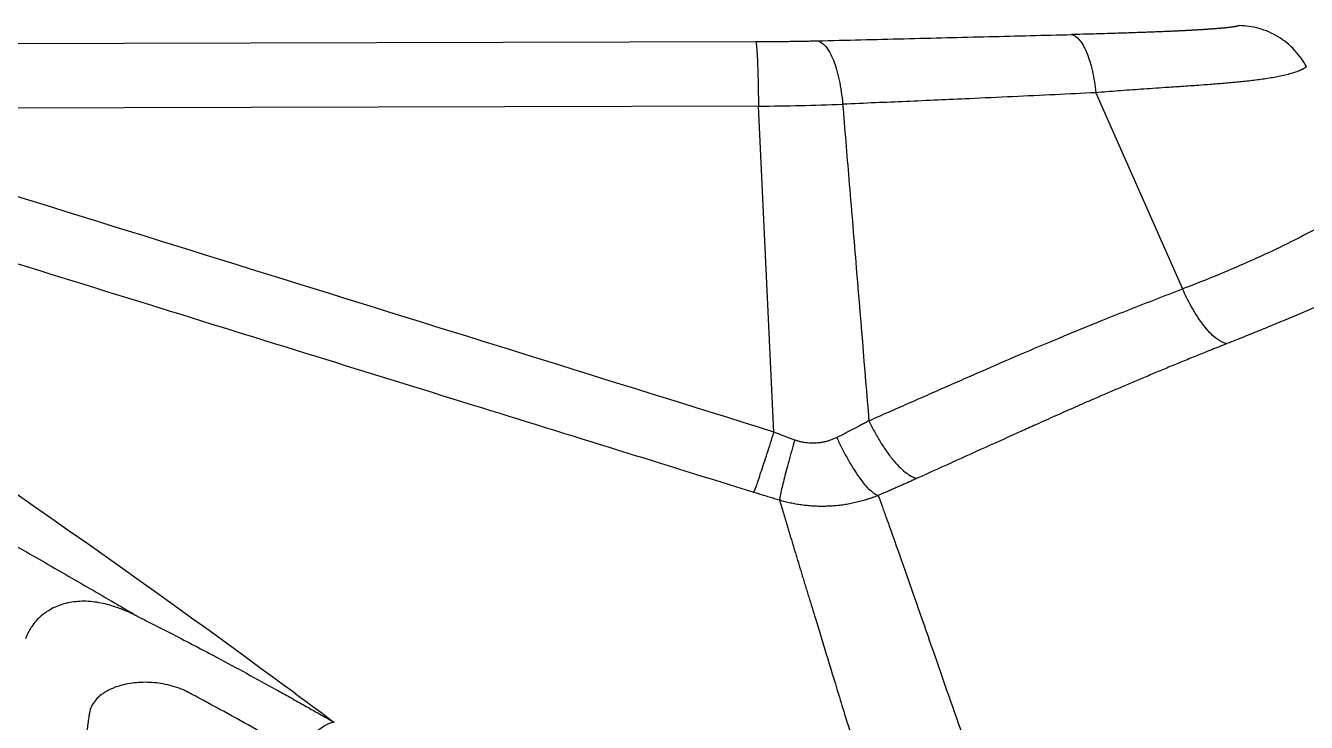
# Model space of a CAD drawing. Extents: x 525 to 613, y 487 to 635.
# Drawn here: x 552.55 to 560.78, y 579.9 to 584.38 of the extents above; entities that cross this region are included whole.
import ezdxf

# ---------------------------------------------------------------- set-up
doc = ezdxf.new("R2010")
doc.units = 0
doc.header["$MEASUREMENT"] = 0
doc.layers.add('1', color=4, linetype='Continuous')
doc.layers.add('STD TEST', color=3, linetype='Continuous')

# ---------------------------------------------------------------- blocks, each defined once
blk = doc.blocks.new('2023 VANGUARD')
at = {"layer": '1', "color": 3, "linetype": 'Continuous', "lineweight": 25}
for p, q in [((-17.9227, -8.4286), (-11.72, -8.4134)), ((-9.5345, -8.7422), (-8.9772, -10.0037)), ((-11.703, -8.8289), (-17.9227, -8.8441)), ((-11.6032, -10.9237), (-11.703, -8.8289))]:
    blk.add_line(p, q, dxfattribs=at)
for points, knots in [([(-8.6137, -8.3105), (-8.6145, -8.3108), (-8.6161, -8.3115), (-8.6191, -8.3124), (-8.6224, -8.3134), (-8.6261, -8.3143), (-8.6302, -8.3152), (-8.6346, -8.3161), (-8.6393, -8.317), (-8.6444, -8.3179), (-8.6498, -8.3188), (-8.6556, -8.3197), (-8.6617, -8.3206), (-8.6682, -8.3214), (-8.6749, -8.3223), (-8.6819, -8.3231), (-8.6892, -8.3239), (-8.6968, -8.3248), (-8.7046, -8.3256), (-8.7126, -8.3264), (-8.7208, -8.3272), (-8.7292, -8.3279), (-8.7378, -8.3287), (-8.7466, -8.3294), (-8.7555, -8.3302), (-8.7646, -8.3309), (-8.7739, -8.3316), (-8.7833, -8.3323), (-8.7928, -8.333), (-8.8025, -8.3337), (-8.8124, -8.3344), (-8.8223, -8.3351), (-8.8324, -8.3357), (-8.8426, -8.3364), (-8.8529, -8.337), (-8.8634, -8.3377), (-8.8739, -8.3383), (-8.8846, -8.339), (-8.8953, -8.3396), (-8.9061, -8.3402), (-8.9169, -8.3408), (-8.9279, -8.3414), (-8.9389, -8.342), (-8.9499, -8.3426), (-8.9611, -8.3431), (-8.9722, -8.3437), (-8.9835, -8.3442), (-8.9948, -8.3448), (-9.0062, -8.3453), (-9.0176, -8.3459), (-9.029, -8.3464), (-9.0406, -8.3469), (-9.0623, -8.3479), (-9.0947, -8.3493), (-9.1379, -8.3511), (-9.1818, -8.3528), (-9.2189, -8.3542), (-9.2637, -8.3558), (-9.3058, -8.3573), (-9.359, -8.359), (-9.4127, -8.3607), (-9.4779, -8.3626), (-9.5482, -8.3646), (-9.619, -8.3664), (-9.6665, -8.3676), (-9.6903, -8.3682)], [0, 0, 0, 0, 0.009941, 0.019832, 0.02968, 0.039496, 0.049288, 0.059064, 0.068831, 0.078596, 0.088366, 0.098148, 0.107948, 0.117771, 0.127623, 0.1375, 0.147393, 0.157291, 0.167184, 0.177061, 0.18691, 0.196731, 0.20654, 0.216342, 0.226138, 0.235932, 0.245726, 0.255523, 0.265323, 0.275129, 0.284943, 0.294765, 0.304597, 0.314439, 0.324294, 0.334157, 0.344023, 0.353886, 0.363739, 0.373579, 0.383401, 0.393212, 0.403014, 0.412807, 0.422593, 0.432373, 0.442146, 0.451915, 0.46168, 0.471441, 0.4812, 0.490956, 0.500711, 0.536245, 0.571787, 0.607354, 0.642962, 0.661236, 0.714308, 0.742475, 0.785807, 0.839385, 0.892928, 0.94646, 1, 1, 1, 1]), ([(-8.1816, -8.5741), (-8.2018, -8.5367), (-8.2274, -8.5007), (-8.2885, -8.4355), (-8.324, -8.4065), (-8.4014, -8.3593), (-8.4433, -8.3411), (-8.5285, -8.317), (-8.5718, -8.311), (-8.6137, -8.3105)], [0, 0, 0, 0, 0.25, 0.25, 0.5, 0.5, 0.75, 0.75, 1, 1, 1, 1]), ([(-11.3243, -8.4083), (-11.231, -8.406), (-11.0453, -8.4014), (-10.7682, -8.3946), (-10.4943, -8.3878), (-10.2236, -8.3812), (-9.9559, -8.3746), (-9.7785, -8.3703), (-9.6903, -8.3682)], [0, 0, 0, 0, 0.1716509, 0.3413077, 0.5089708, 0.6746403, 0.8383166, 1, 1, 1, 1]), ([(-9.6903, -8.3682), (-9.6743, -8.3714), (-9.6575, -8.3821), (-9.6328, -8.4107), (-9.6246, -8.4223), (-9.6089, -8.4494), (-9.6013, -8.4649), (-9.587, -8.4994), (-9.5802, -8.5183), (-9.5678, -8.5587), (-9.5622, -8.5802), (-9.547, -8.6471), (-9.5395, -8.6949), (-9.5345, -8.7422)], [0, 0, 0, 0, 0.25, 0.25, 0.375, 0.375, 0.5, 0.5, 0.625, 0.625, 0.75, 0.75, 1, 1, 1, 1]), ([(-11.72, -8.4134), (-11.7127, -8.4134), (-11.6982, -8.4133), (-11.6764, -8.4133), (-11.6544, -8.4131), (-11.6323, -8.413), (-11.61, -8.4128), (-11.5876, -8.4126), (-11.565, -8.4124), (-11.5423, -8.4121), (-11.513, -8.4118), (-11.4778, -8.4113), (-11.4372, -8.4107), (-11.3982, -8.41), (-11.3606, -8.4092), (-11.3363, -8.4086), (-11.3244, -8.4083)], [0, 0, 0, 0, 0.053775, 0.10796, 0.16257, 0.217622, 0.273129, 0.329107, 0.385568, 0.442528, 0.499998, 0.606196, 0.709196, 0.809091, 0.905988, 1, 1, 1, 1]), ([(-11.72, -8.4134), (-11.7191, -8.4152), (-11.7181, -8.419), (-11.7163, -8.4313), (-11.7153, -8.4397), (-11.7135, -8.4612), (-11.7125, -8.4743), (-11.7108, -8.5049), (-11.7099, -8.5224), (-11.7083, -8.5612), (-11.7076, -8.5824), (-11.7063, -8.6276), (-11.7057, -8.6516), (-11.7046, -8.701), (-11.7042, -8.7265), (-11.7034, -8.7777), (-11.7032, -8.8035), (-11.703, -8.8289)], [0, 0, 0, 0, 0.125, 0.125, 0.25, 0.25, 0.375, 0.375, 0.5, 0.5, 0.625, 0.625, 0.75, 0.75, 0.875, 0.875, 1, 1, 1, 1]), ([(-11.3244, -8.4083), (-11.3059, -8.4119), (-11.2874, -8.4247), (-11.2524, -8.4672), (-11.236, -8.4969), (-11.2068, -8.57), (-11.1941, -8.6134), (-11.1738, -8.7093), (-11.1663, -8.7618), (-11.1617, -8.8159)], [0, 0, 0, 0, 0.25, 0.25, 0.5, 0.5, 0.75, 0.75, 1, 1, 1, 1]), ([(-20.808, -8.4952), (-20.44, -8.7039), (-19.5208, -9.2748), (-17.3241, -10.7249), (-16.0876, -11.5707), (-14.8977, -12.4436)], [0.0268747, 0.0268747, 0.0268747, 0.0268747, 0.5, 0.5, 0.9293011, 0.9293011, 0.9293011, 0.9293011]), ([(-22.1027, -8.5677), (-22.0993, -8.5698), (-22.0924, -8.5739), (-22.0784, -8.5824), (-22.0534, -8.5974), (-22.0008, -8.6287), (-21.8859, -8.6955), (-21.6939, -8.8029), (-21.4204, -8.9501), (-21.1066, -9.1158), (-20.7558, -9.3003), (-20.2425, -9.5714), (-19.6665, -9.8795), (-19.0357, -10.2226), (-18.5363, -10.497), (-18.0113, -10.7881), (-17.4612, -11.0959), (-16.9832, -11.3658), (-16.5896, -11.59), (-16.2884, -11.7628), (-16.0318, -11.9111), (-15.862, -12.01), (-15.7909, -12.0515), (-15.7725, -12.0623), (-15.7673, -12.0653)], [0, 0, 0, 0, 0.0039062, 0.0078125, 0.015625, 0.03125, 0.0625, 0.125, 0.1875, 0.25, 0.3125, 0.375, 0.5, 0.5625, 0.625, 0.6875, 0.75, 0.8125, 0.84375, 0.875, 0.90625, 0.921875, 0.9257812, 0.927323, 0.927323, 0.927323, 0.927323]), ([(-8.1816, -8.5741), (-8.1825, -8.5749), (-8.1843, -8.5766), (-8.1873, -8.5791), (-8.1904, -8.5815), (-8.1937, -8.5837), (-8.1969, -8.5857), (-8.2001, -8.5876), (-8.2031, -8.5894), (-8.2061, -8.5909), (-8.2088, -8.5924), (-8.2113, -8.5936), (-8.2136, -8.5947), (-8.2156, -8.5956), (-8.2172, -8.5964), (-8.2276, -8.6012), (-8.2471, -8.6088), (-8.2812, -8.6196), (-8.3169, -8.6289), (-8.3568, -8.6377), (-8.3983, -8.6455), (-8.4545, -8.6546), (-8.5277, -8.6643), (-8.618, -8.6739), (-8.7089, -8.6821), (-8.794, -8.6889), (-8.8852, -8.6957), (-8.9812, -8.7024), (-9.0796, -8.7089), (-9.1663, -8.7147), (-9.2424, -8.7199), (-9.3171, -8.7252), (-9.3906, -8.7307), (-9.4629, -8.7362), (-9.5108, -8.7402), (-9.5345, -8.7422)], [0, 0, 0, 0, 0.010366, 0.020116, 0.029249, 0.037765, 0.045661, 0.052937, 0.059592, 0.065627, 0.07104, 0.075833, 0.080004, 0.083555, 0.086484, 0.088793, 0.137779, 0.173574, 0.214644, 0.252215, 0.287688, 0.323525, 0.389893, 0.452819, 0.512882, 0.570851, 0.61578, 0.682787, 0.745345, 0.790846, 0.8346, 0.877407, 0.919253, 0.960122, 1, 1, 1, 1]), ([(-9.5345, -8.7422), (-9.622, -8.7464), (-9.7999, -8.755), (-10.0711, -8.7679), (-10.3224, -8.7795), (-10.5513, -8.7898), (-10.7523, -8.7986), (-10.956, -8.8073), (-11.0915, -8.813), (-11.1617, -8.8159)], [0, 0, 0, 0, 0.161168, 0.327781, 0.499895, 0.624295, 0.749902, 0.870489, 1, 1, 1, 1]), ([(-11.703, -8.8289), (-11.6093, -8.8276), (-11.5196, -8.8264), (-11.3456, -8.8226), (-11.2562, -8.8198), (-11.1618, -8.8159)], [0, 0, 0, 0, 0.5, 0.5, 1, 1, 1, 1]), ([(-11.1617, -8.8159), (-11.1484, -8.9767), (-11.1202, -9.3159), (-11.064, -9.9944), (-11.0211, -10.5122), (-10.9931, -10.8515)], [0, 0, 0, 0, 0.236987, 0.499987, 1, 1, 1, 1]), ([(-7.734, -9.364), (-7.7576, -9.3913), (-7.8053, -9.4277), (-7.8944, -9.4861), (-7.9138, -9.4985), (-7.9548, -9.5238), (-7.9766, -9.5369), (-8.0454, -9.5773), (-8.0959, -9.6055), (-8.2057, -9.6639), (-8.2649, -9.6941), (-8.3915, -9.7558), (-8.4589, -9.7873), (-8.6685, -9.8813), (-8.8183, -9.9434), (-8.9772, -10.0037)], [0, 0, 0, 0, 0.25, 0.25, 0.3125, 0.3125, 0.375, 0.375, 0.5, 0.5, 0.625, 0.625, 0.75, 0.75, 1, 1, 1, 1]), ([(-11.7321, -11.3124), (-12.0218, -11.2224), (-12.6243, -11.0352), (-13.5619, -10.744), (-14.5661, -10.4322), (-15.6337, -10.1009), (-16.7596, -9.7514), (-17.5292, -9.5126), (-17.9227, -9.3905)], [0, 0, 0, 0, 0.140424, 0.291977, 0.454365, 0.627069, 0.809308, 1, 1, 1, 1]), ([(-7.18, -9.6104), (-7.1813, -9.6122), (-7.184, -9.6157), (-7.1886, -9.6212), (-7.1935, -9.6267), (-7.1988, -9.6324), (-7.2046, -9.6382), (-7.2107, -9.6441), (-7.2173, -9.65), (-7.2243, -9.6561), (-7.2316, -9.6624), (-7.2394, -9.6687), (-7.2476, -9.6751), (-7.2562, -9.6817), (-7.2652, -9.6883), (-7.2746, -9.6951), (-7.2845, -9.702), (-7.2947, -9.709), (-7.3053, -9.7161), (-7.3164, -9.7233), (-7.3278, -9.7306), (-7.3397, -9.7381), (-7.3519, -9.7456), (-7.3828, -9.7644), (-7.4367, -9.7954), (-7.5193, -9.8398), (-7.6103, -9.8861), (-7.7078, -9.9337), (-7.8126, -9.9829), (-7.9234, -10.0333), (-8.0403, -10.0851), (-8.1382, -10.1274), (-8.2138, -10.1597), (-8.2649, -10.1813), (-8.3165, -10.2029), (-8.3686, -10.2246), (-8.4212, -10.2463), (-8.4744, -10.2681), (-8.528, -10.2899), (-8.5822, -10.3118), (-8.6368, -10.3337), (-8.6737, -10.3483), (-8.6921, -10.3556)], [0, 0, 0, 0, 0.011158, 0.022318, 0.033483, 0.044656, 0.055838, 0.067033, 0.078243, 0.08947, 0.100717, 0.111986, 0.12328, 0.1346, 0.14595, 0.157332, 0.168748, 0.180201, 0.191692, 0.203224, 0.2148, 0.22642, 0.238089, 0.249808, 0.312105, 0.375643, 0.437308, 0.499964, 0.562011, 0.624659, 0.687207, 0.750195, 0.775513, 0.800724, 0.825841, 0.850874, 0.875837, 0.90074, 0.925596, 0.950417, 0.975214, 1, 1, 1, 1]), ([(-10.9931, -10.8515), (-10.9513, -10.833), (-10.8678, -10.7961), (-10.7425, -10.7409), (-10.6174, -10.6858), (-10.4922, -10.6308), (-10.3671, -10.5757), (-10.2, -10.5025), (-9.9909, -10.4119), (-9.7808, -10.3234), (-9.6124, -10.254), (-9.472, -10.197), (-9.3173, -10.1353), (-9.1478, -10.0689), (-9.0342, -10.0255), (-8.9772, -10.0037)], [0, 0, 0, 0, 0.062613, 0.125152, 0.187615, 0.250001, 0.312505, 0.375007, 0.499999, 0.624991, 0.687533, 0.749992, 0.832852, 0.916195, 1, 1, 1, 1]), ([(-8.6921, -10.3557), (-8.7107, -10.353), (-8.7324, -10.3433), (-8.7683, -10.3166), (-8.7808, -10.3058), (-8.8064, -10.2803), (-8.8195, -10.2657), (-8.8458, -10.2332), (-8.859, -10.2154), (-8.8849, -10.1772), (-8.8977, -10.1569), (-8.9346, -10.0937), (-8.9574, -10.0484), (-8.9772, -10.0037)], [0, 0, 0, 0, 0.25, 0.25, 0.375, 0.375, 0.5, 0.5, 0.625, 0.625, 0.75, 0.75, 1, 1, 1, 1]), ([(-8.6921, -10.3556), (-8.7248, -10.3686), (-8.7894, -10.3943), (-8.8847, -10.4328), (-8.9773, -10.4705), (-9.067, -10.5074), (-9.1539, -10.5435), (-9.238, -10.5788), (-9.3194, -10.6132), (-9.3979, -10.6468), (-9.4737, -10.6794), (-9.5467, -10.7111), (-9.617, -10.7418), (-9.6834, -10.7711), (-9.7469, -10.7992), (-9.8084, -10.8267), (-9.8701, -10.8543), (-9.9433, -10.8872), (-10.0474, -10.934), (-10.214, -11.0092), (-10.4321, -11.1079), (-10.5987, -11.1834), (-10.682, -11.2211)], [0, 0, 0, 0, 0.048841, 0.096336, 0.142484, 0.187284, 0.230735, 0.272838, 0.313592, 0.352996, 0.391049, 0.427752, 0.463104, 0.497104, 0.528134, 0.559163, 0.590283, 0.621678, 0.669905, 0.747784, 0.87387, 1, 1, 1, 1]), ([(-10.9931, -10.8515), (-10.9976, -10.8537), (-11.0013, -10.8561), (-11.0094, -10.8606), (-11.0135, -10.8628), (-11.0259, -10.8696), (-11.0341, -10.8741), (-11.0592, -10.8876), (-11.0762, -10.8966), (-11.1278, -10.9235), (-11.1632, -10.9415), (-11.1993, -10.9594)], [0, 0, 0, 0, 0.0625, 0.0625, 0.125, 0.125, 0.25, 0.25, 0.5, 0.5, 1, 1, 1, 1]), ([(-10.9931, -10.8515), (-10.9822, -10.8745), (-10.9704, -10.8978), (-10.9455, -10.944), (-10.9324, -10.9668), (-10.9051, -11.0111), (-10.8909, -11.0325), (-10.8622, -11.0728), (-10.8476, -11.0917), (-10.8187, -11.1261), (-10.8043, -11.1416), (-10.7764, -11.1686), (-10.7628, -11.1801), (-10.7371, -11.1988), (-10.7248, -11.2061), (-10.7021, -11.2165), (-10.6916, -11.2197), (-10.682, -11.221)], [0, 0, 0, 0, 0.125, 0.125, 0.25, 0.25, 0.375, 0.375, 0.5, 0.5, 0.625, 0.625, 0.75, 0.75, 0.875, 0.875, 1, 1, 1, 1]), ([(-11.7321, -11.3124), (-11.729, -11.3055), (-11.7237, -11.2914), (-11.7122, -11.2586), (-11.7078, -11.2458), (-11.6979, -11.2166), (-11.6924, -11.2002), (-11.6806, -11.1644), (-11.6742, -11.1451), (-11.6609, -11.1041), (-11.6539, -11.0826), (-11.6325, -11.0161), (-11.6176, -10.9694), (-11.6032, -10.9237)], [0, 0, 0, 0, 0.25, 0.25, 0.375, 0.375, 0.5, 0.5, 0.625, 0.625, 0.75, 0.75, 1, 1, 1, 1]), ([(-11.4696, -10.9754), (-11.4827, -11.0205), (-11.4958, -11.0666), (-11.5199, -11.1539), (-11.5308, -11.1951), (-11.5486, -11.2661), (-11.5555, -11.2958), (-11.5646, -11.3402), (-11.5668, -11.355), (-11.5669, -11.3628)], [0, 0, 0, 0, 0.25, 0.25, 0.5, 0.5, 0.75, 0.75, 1, 1, 1, 1]), ([(-11.1993, -10.9594), (-11.2027, -10.961), (-11.2093, -10.9643), (-11.2196, -10.9687), (-11.23, -10.9729), (-11.2405, -10.9767), (-11.2512, -10.9802), (-11.2619, -10.9833), (-11.2728, -10.9862), (-11.2837, -10.9886), (-11.2947, -10.9908), (-11.3123, -10.9936), (-11.3436, -10.9967), (-11.3786, -10.9958), (-11.4096, -10.9916), (-11.43, -10.9875), (-11.45, -10.9822), (-11.463, -10.9777), (-11.4696, -10.9754)], [0, 0, 0, 0, 0.0407235, 0.0814773, 0.1222437, 0.1630041, 0.2037395, 0.2444308, 0.2850585, 0.3256036, 0.3660476, 0.4063725, 0.518737, 0.7049137, 0.7793338, 0.8531642, 0.926615, 1, 1, 1, 1]), ([(-11.1992, -10.9594), (-11.1889, -10.982), (-11.178, -11.0049), (-11.1551, -11.0503), (-11.1432, -11.0728), (-11.1188, -11.1164), (-11.1063, -11.1376), (-11.0813, -11.1776), (-11.0688, -11.1964), (-11.0441, -11.2309), (-11.032, -11.2465), (-11.0088, -11.2741), (-10.9976, -11.286), (-10.9767, -11.3058), (-10.9668, -11.3137), (-10.9488, -11.3257), (-10.9405, -11.3297), (-10.9331, -11.3319)], [0, 0, 0, 0, 0.125, 0.125, 0.25, 0.25, 0.375, 0.375, 0.5, 0.5, 0.625, 0.625, 0.75, 0.75, 0.875, 0.875, 1, 1, 1, 1]), ([(-10.682, -11.2211), (-10.6907, -11.225), (-10.7082, -11.2329), (-10.7347, -11.2448), (-10.7617, -11.2569), (-10.7892, -11.2691), (-10.8171, -11.2814), (-10.8455, -11.2938), (-10.8743, -11.3064), (-10.9035, -11.3191), (-10.9232, -11.3276), (-10.9331, -11.3319)], [0, 0, 0, 0, 0.1056733, 0.2126781, 0.321027, 0.4307321, 0.5418054, 0.654258, 0.768101, 0.8833449, 1, 1, 1, 1]), ([(-11.5669, -11.3628), (-11.5783, -11.3594), (-11.6008, -11.3526), (-11.6343, -11.3424), (-11.6673, -11.3324), (-11.6999, -11.3224), (-11.7214, -11.3157), (-11.7321, -11.3124)], [0, 0, 0, 0, 0.205807, 0.408685, 0.608659, 0.805754, 1, 1, 1, 1]), ([(-10.9331, -11.3319), (-10.9392, -11.3343), (-10.9513, -11.3391), (-10.9695, -11.3458), (-10.9878, -11.3521), (-11.0062, -11.3581), (-11.0246, -11.3636), (-11.0431, -11.3688), (-11.0616, -11.3736), (-11.0802, -11.378), (-11.0987, -11.3821), (-11.1172, -11.3857), (-11.1357, -11.389), (-11.1542, -11.3919), (-11.1727, -11.3944), (-11.1911, -11.3966), (-11.2094, -11.3984), (-11.2277, -11.3999), (-11.2518, -11.4013), (-11.282, -11.4023), (-11.3181, -11.4021), (-11.3542, -11.4005), (-11.3903, -11.3976), (-11.4262, -11.3933), (-11.4619, -11.3877), (-11.4973, -11.3807), (-11.5323, -11.3726), (-11.5554, -11.366), (-11.5669, -11.3628)], [0, 0, 0, 0, 0.0302034, 0.0603236, 0.0903546, 0.1202901, 0.1501243, 0.179851, 0.2094646, 0.2389592, 0.2683292, 0.2975691, 0.3266736, 0.3556375, 0.3844556, 0.4131229, 0.4416348, 0.4699865, 0.4981736, 0.5539831, 0.6098578, 0.6657644, 0.7216692, 0.7775388, 0.8333396, 0.8890384, 0.9446026, 1, 1, 1, 1]), ([(-10.9332, -11.3319), (-10.9299, -11.341), (-10.923, -11.3599), (-10.9121, -11.3898), (-10.9002, -11.4226), (-10.8874, -11.4582), (-10.8708, -11.5043), (-10.8506, -11.5606), (-10.8143, -11.663), (-10.7679, -11.7945), (-10.707, -11.9686), (-10.6466, -12.1421), (-10.5584, -12.3961), (-10.464, -12.6678), (-10.3617, -12.9598), (-10.2808, -13.1893), (-10.1964, -13.4256), (-10.1165, -13.6465), (-10.0437, -13.8448), (-9.9791, -14.0186), (-9.9279, -14.1537), (-9.8887, -14.2575), (-9.8619, -14.3293), (-9.8346, -14.4026), (-9.8057, -14.4799), (-9.7745, -14.562), (-9.7383, -14.6565), (-9.7134, -14.7203), (-9.701, -14.7523)], [0, 0, 0, 0, 0.012251, 0.02553, 0.039838, 0.055174, 0.071538, 0.098354, 0.125175, 0.195495, 0.25028, 0.315142, 0.375328, 0.500335, 0.563979, 0.625318, 0.688625, 0.750259, 0.792899, 0.834545, 0.875197, 0.887934, 0.906415, 0.924389, 0.937615, 0.958383, 0.979178, 1, 1, 1, 1]), ([(-11.5669, -11.3628), (-11.5642, -11.3719), (-11.5588, -11.3901), (-11.5506, -11.418), (-11.5422, -11.4462), (-11.5337, -11.4748), (-11.525, -11.5037), (-11.5163, -11.5331), (-11.5073, -11.5628), (-11.4983, -11.5929), (-11.4891, -11.6234), (-11.4798, -11.6543), (-11.4704, -11.6856), (-11.4608, -11.7172), (-11.4511, -11.7492), (-11.4413, -11.7816), (-11.4313, -11.8144), (-11.4213, -11.8476), (-11.4111, -11.8811), (-11.4007, -11.9151), (-11.3903, -11.9494), (-11.3694, -12.0177), (-11.3296, -12.1483), (-11.2666, -12.3543), (-11.2011, -12.5681), (-11.1114, -12.8614), (-11.0151, -13.1765), (-10.9187, -13.4934), (-10.865, -13.6699), (-10.8285, -13.7902), (-10.7888, -13.9213), (-10.7465, -14.0605), (-10.7023, -14.2059), (-10.6573, -14.3536), (-10.6112, -14.5036), (-10.574, -14.624), (-10.552, -14.6945), (-10.5426, -14.7245)], [0, 0, 0, 0, 0.012482, 0.024963, 0.037443, 0.049923, 0.062403, 0.074882, 0.087361, 0.099839, 0.112318, 0.124797, 0.137276, 0.149755, 0.162234, 0.174714, 0.187194, 0.199675, 0.212157, 0.224639, 0.237123, 0.249607, 0.298401, 0.374423, 0.455147, 0.499279, 0.637613, 0.720947, 0.749227, 0.772736, 0.81181, 0.846705, 0.874462, 0.916668, 0.951666, 0.979447, 1, 1, 1, 1]), ([(-15.6947, -12.1082), (-15.6983, -12.1065), (-15.7053, -12.103), (-15.716, -12.0978), (-15.7268, -12.0927), (-15.7377, -12.0876), (-15.7488, -12.0826), (-15.7671, -12.0746), (-15.7931, -12.0638), (-15.8319, -12.0494), (-15.8768, -12.0352), (-15.9289, -12.0226), (-15.9834, -12.0142), (-16.038, -12.0112), (-16.0913, -12.014), (-16.1419, -12.0222), (-16.1902, -12.0359), (-16.2349, -12.0545), (-16.2761, -12.0781), (-16.3131, -12.106), (-16.3457, -12.138), (-16.3688, -12.1676), (-16.3848, -12.1928), (-16.3955, -12.2123), (-16.4048, -12.2323), (-16.4098, -12.246), (-16.4123, -12.2528)], [0, 0, 0, 0, 0.011826, 0.023671, 0.035546, 0.047462, 0.059427, 0.071453, 0.106999, 0.142854, 0.195215, 0.249977, 0.310775, 0.374848, 0.435677, 0.499982, 0.56234, 0.624982, 0.687661, 0.750001, 0.812622, 0.874981, 0.906576, 0.937927, 0.969059, 1, 1, 1, 1]), ([(-15.7673, -12.0653), (-15.7659, -12.0662), (-15.7612, -12.0689), (-15.7533, -12.0735), (-15.7337, -12.0851), (-15.7142, -12.0967), (-15.6979, -12.1063), (-15.6947, -12.1082)], [0.927323049, 0.927323049, 0.927323049, 0.927323049, 0.927734375, 0.928710938, 0.9296875, 0.93359375, 0.934553514, 0.934553514, 0.934553514, 0.934553514]), ([(-15.6948, -12.1083), (-15.6755, -12.1179), (-15.5989, -12.1563), (-15.4275, -12.2437), (-15.2125, -12.3565), (-14.9922, -12.4752), (-14.8348, -12.5618), (-14.725, -12.623), (-14.6625, -12.6581), (-14.6176, -12.6835), (-14.5708, -12.71), (-14.5241, -12.7365), (-14.4824, -12.7603), (-14.4512, -12.7781), (-14.4356, -12.787), (-14.4286, -12.791)], [0, 0, 0, 0, 0.044653, 0.177987, 0.400003, 0.55, 0.699999, 0.774999, 0.812501, 0.849999, 0.882877, 0.925001, 0.9625, 0.983145, 1, 1, 1, 1]), ([(-14.6739, -12.9812), (-14.6909, -12.9714), (-14.7251, -12.9519), (-14.7934, -12.9132), (-14.9134, -12.8456), (-15.0854, -12.75), (-15.2411, -12.6649), (-15.3324, -12.616), (-15.3585, -12.602), (-15.3695, -12.5962), (-15.3784, -12.5919), (-15.3874, -12.5876), (-15.4124, -12.5764), (-15.4548, -12.5608), (-15.5131, -12.5458), (-15.5718, -12.5364), (-15.6301, -12.5325), (-15.687, -12.5338), (-15.7419, -12.5401), (-15.7941, -12.5511), (-15.8349, -12.5642), (-15.8617, -12.5755), (-15.8745, -12.5816), (-15.8817, -12.5853), (-15.8862, -12.5876), (-15.8949, -12.5924), (-15.9085, -12.6005), (-15.9331, -12.6176), (-15.9606, -12.6428), (-15.9855, -12.6777), (-15.9973, -12.7069), (-16.0018, -12.7273), (-16.0034, -12.7377), (-16.0051, -12.7481), (-16.0083, -12.7689), (-16.0127, -12.8002), (-16.02, -12.8559), (-16.0247, -12.8978), (-16.0273, -12.9259)], [0.0000269, 0.0000269, 0.0000269, 0.0000269, 0.0312769, 0.0625269, 0.1250269, 0.2500269, 0.3750269, 0.4062769, 0.4140894, 0.4219019, 0.4258081, 0.4297144, 0.4375269, 0.4687769, 0.5000269, 0.5312769, 0.5625269, 0.5937769, 0.6250269, 0.6562769, 0.6875269, 0.7031519, 0.7109644, 0.7148706, 0.7187769, 0.72073, 0.7344019, 0.7500269, 0.7812769, 0.8125269, 0.8437769, 0.8515894, 0.8594019, 0.8672144, 0.8750269, 0.9062769, 0.9375269, 1, 1, 1, 1]), ([(-14.4286, -12.791), (-14.4414, -12.7915), (-14.4565, -12.7958), (-14.4909, -12.8126), (-14.5102, -12.825), (-14.5522, -12.8576), (-14.575, -12.8778), (-14.6229, -12.9248), (-14.6481, -12.9517), (-14.6739, -12.9812)], [0, 0, 0, 0, 0.25, 0.25, 0.5, 0.5, 0.75, 0.75, 1, 1, 1, 1])]:
    blk.add_open_spline(points, degree=3, knots=knots, dxfattribs=at)
for points in [[(-11.6032, -10.9237), (-13.7093, -10.2667), (-15.8159, -9.6115), (-17.9227, -8.9569)], [(-11.4696, -10.9754), (-11.5154, -10.9585), (-11.5601, -10.9413), (-11.6032, -10.9237)], [(-14.8977, -12.4436), (-14.7403, -12.559), (-14.5838, -12.6749), (-14.4286, -12.791)]]:
    blk.add_open_spline(points, degree=3, dxfattribs=at)
blk = doc.blocks.new('2026 Vanguard')
at = {"layer": 'STD TEST', "color": 1}
blk.add_blockref('2023 VANGUARD', (44.1613, 88.209), dxfattribs=at)

msp = doc.modelspace()

# ---------------------------------------------------------------- block references
at = {"layer": '1'}
msp.add_blockref('2026 Vanguard', (524.7985, 504.4821), dxfattribs=at)

doc.saveas('drawing.dxf')
